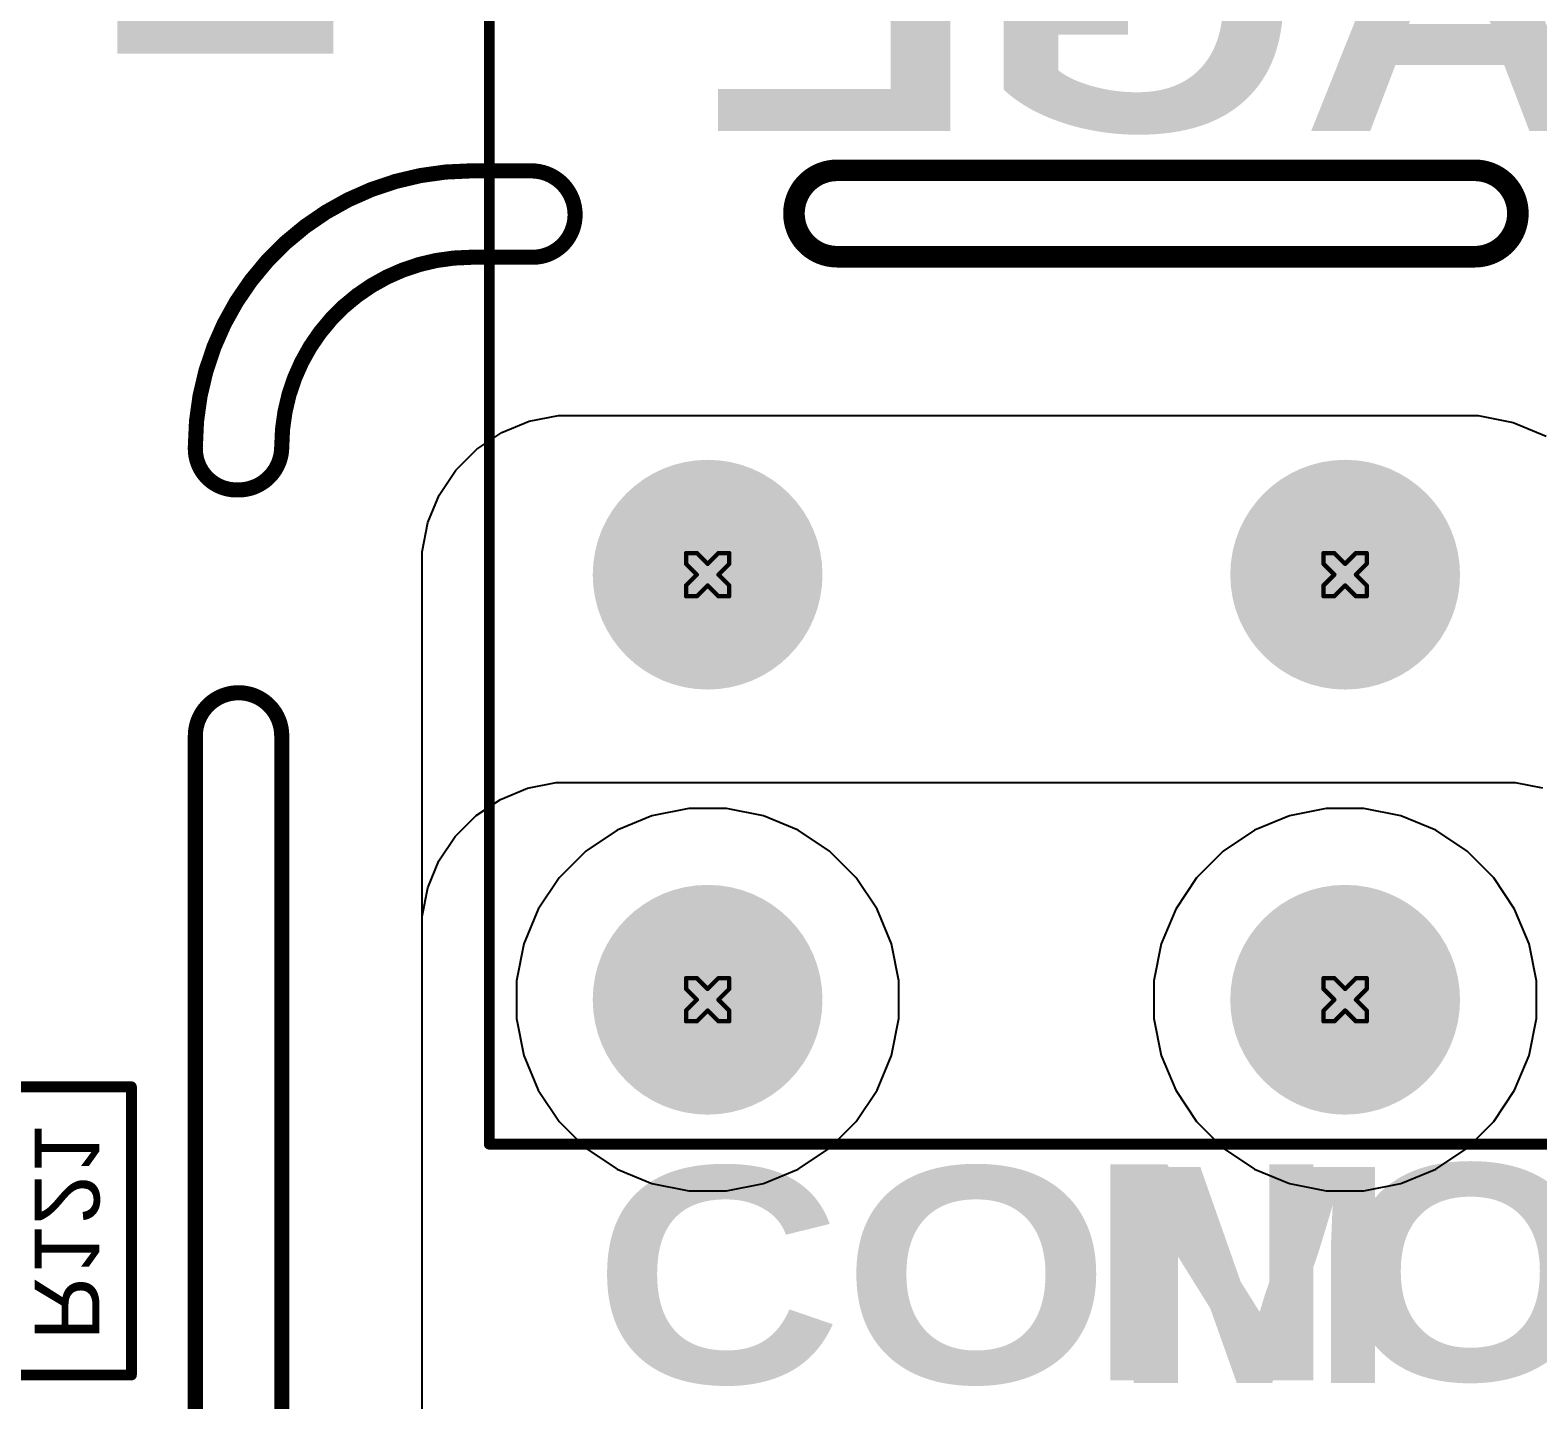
# Model space of a CAD drawing. Header units: inches. Extents: x 0 to 198, y 0 to 199.
# Drawn here: x 1.278 to 1.977, y 0.404 to 1.038 of the extents above; entities that cross this region are included whole.
import ezdxf

# ---------------------------------------------------------------- set-up
doc = ezdxf.new("R2010")
doc.units = ezdxf.units.IN
doc.header["$MEASUREMENT"] = 0
for name, color, linetype in [('Board Outline', 216, 'Continuous'), ('Bottom Layer', 5, 'Continuous'), ('Bottom Overlay', 54, 'Continuous'), ('Bottom Solder', 6, 'Continuous'), ('Drill Drawing', 1, 'Continuous'), ('Layer 1', 16, 'Continuous'), ('Layer 2', 76, 'Continuous'), ('Multi-Layer', 9, 'Continuous'), ('Pad Holes', 156, 'Continuous'), ('Top Layer', 1, 'Continuous'), ('Top Overlay', 2, 'Continuous'), ('Top Solder', 216, 'Continuous')]:
    doc.layers.add(name, color=color, linetype=linetype)
doc.styles.add('Arial', font='', dxfattribs={"height": 0.2})
doc.styles.add('Arial Black', font='', dxfattribs={"height": 0.2})
doc.styles.add('Arial Black_Bold', font='', dxfattribs={"height": 0.2})
doc.styles.get('Arial').set_extended_font_data('Arial')
doc.styles.get('Arial Black').set_extended_font_data('Arial Black')
doc.styles.get('Arial Black_Bold').set_extended_font_data('Arial Black', bold=True)

# ---------------------------------------------------------------- blocks, each defined once
blk = doc.blocks.new('G5RL_1A_E_HR_DC5_217')
at = {"layer": 'Bottom Layer'}
h = blk.add_hatch(color=5, dxfattribs=at)
edge = h.paths.add_edge_path()
edge.add_arc((0.29525, 0.14765), 0.04921, 0, 360)
h = blk.add_hatch(color=5, dxfattribs=at)
edge = h.paths.add_edge_path()
edge.add_arc((0.49215, 0.14765), 0.04921, 0, 360)
h = blk.add_hatch(color=5, dxfattribs=at)
edge = h.paths.add_edge_path()
edge.add_arc((0.29525, -0.14765), 0.04921, 0, 360)
h = blk.add_hatch(color=5, dxfattribs=at)
edge = h.paths.add_edge_path()
edge.add_arc((0.49215, -0.14765), 0.04921, 0, 360)
at = {"layer": 'Bottom Solder'}
h = blk.add_hatch(color=6, dxfattribs=at)
edge = h.paths.add_edge_path()
edge.add_arc((0.29525, 0.14765), 0.05321, 0, 360)
h = blk.add_hatch(color=6, dxfattribs=at)
edge = h.paths.add_edge_path()
edge.add_arc((0.49215, 0.14765), 0.05321, 0, 360)
h = blk.add_hatch(color=6, dxfattribs=at)
edge = h.paths.add_edge_path()
edge.add_arc((0.29525, -0.14765), 0.05321, 0, 360)
h = blk.add_hatch(color=6, dxfattribs=at)
edge = h.paths.add_edge_path()
edge.add_arc((0.49215, -0.14765), 0.05321, 0, 360)
at = {"layer": 'Layer 1'}
h = blk.add_hatch(color=16, dxfattribs=at)
edge = h.paths.add_edge_path()
edge.add_arc((0.29525, 0.14765), 0.04921, 0, 360)
h = blk.add_hatch(color=16, dxfattribs=at)
edge = h.paths.add_edge_path()
edge.add_arc((0.49215, 0.14765), 0.04921, 0, 360)
h = blk.add_hatch(color=16, dxfattribs=at)
edge = h.paths.add_edge_path()
edge.add_arc((0.29525, -0.14765), 0.04921, 0, 360)
h = blk.add_hatch(color=16, dxfattribs=at)
edge = h.paths.add_edge_path()
edge.add_arc((0.49215, -0.14765), 0.04921, 0, 360)
at = {"layer": 'Layer 2'}
h = blk.add_hatch(color=76, dxfattribs=at)
edge = h.paths.add_edge_path()
edge.add_arc((0.29525, 0.14765), 0.04921, 0, 360)
h = blk.add_hatch(color=76, dxfattribs=at)
edge = h.paths.add_edge_path()
edge.add_arc((0.49215, 0.14765), 0.04921, 0, 360)
h = blk.add_hatch(color=76, dxfattribs=at)
edge = h.paths.add_edge_path()
edge.add_arc((0.29525, -0.14765), 0.04921, 0, 360)
h = blk.add_hatch(color=76, dxfattribs=at)
edge = h.paths.add_edge_path()
edge.add_arc((0.49215, -0.14765), 0.04921, 0, 360)
at = {"layer": 'Multi-Layer'}
h = blk.add_hatch(color=9, dxfattribs=at)
edge = h.paths.add_edge_path()
edge.add_arc((0.29525, 0.14765), 0.04921, 0, 360)
h = blk.add_hatch(color=9, dxfattribs=at)
edge = h.paths.add_edge_path()
edge.add_arc((0.49215, 0.14765), 0.04921, 0, 360)
h = blk.add_hatch(color=9, dxfattribs=at)
edge = h.paths.add_edge_path()
edge.add_arc((0.29525, -0.14765), 0.04921, 0, 360)
h = blk.add_hatch(color=9, dxfattribs=at)
edge = h.paths.add_edge_path()
edge.add_arc((0.49215, -0.14765), 0.04921, 0, 360)
at = {"layer": 'Pad Holes'}
h = blk.add_hatch(color=7, dxfattribs=at)
edge = h.paths.add_edge_path()
edge.add_arc((0.29525, 0.14765), 0.02953, 0, 360)
h = blk.add_hatch(color=7, dxfattribs=at)
edge = h.paths.add_edge_path()
edge.add_arc((0.49215, 0.14765), 0.02953, 0, 360)
h = blk.add_hatch(color=7, dxfattribs=at)
edge = h.paths.add_edge_path()
edge.add_arc((0.29525, -0.14765), 0.02953, 0, 360)
h = blk.add_hatch(color=7, dxfattribs=at)
edge = h.paths.add_edge_path()
edge.add_arc((0.49215, -0.14765), 0.02953, 0, 360)
at = {"layer": 'Top Layer'}
h = blk.add_hatch(color=1, dxfattribs=at)
edge = h.paths.add_edge_path()
edge.add_arc((0.29525, 0.14765), 0.04921, 0, 360)
h = blk.add_hatch(color=1, dxfattribs=at)
edge = h.paths.add_edge_path()
edge.add_arc((0.49215, 0.14765), 0.04921, 0, 360)
h = blk.add_hatch(color=1, dxfattribs=at)
edge = h.paths.add_edge_path()
edge.add_arc((0.29525, -0.14765), 0.04921, 0, 360)
h = blk.add_hatch(color=1, dxfattribs=at)
edge = h.paths.add_edge_path()
edge.add_arc((0.49215, -0.14765), 0.04921, 0, 360)
at = {"layer": 'Top Solder'}
h = blk.add_hatch(color=216, dxfattribs=at)
edge = h.paths.add_edge_path()
edge.add_arc((0.29525, 0.14765), 0.05321, 0, 360)
h = blk.add_hatch(color=216, dxfattribs=at)
edge = h.paths.add_edge_path()
edge.add_arc((0.49215, 0.14765), 0.05321, 0, 360)
h = blk.add_hatch(color=216, dxfattribs=at)
edge = h.paths.add_edge_path()
edge.add_arc((0.29525, -0.14765), 0.05321, 0, 360)
h = blk.add_hatch(color=216, dxfattribs=at)
edge = h.paths.add_edge_path()
edge.add_arc((0.49215, -0.14765), 0.05321, 0, 360)
at = {"layer": 'Top Overlay'}
for points in [[(0.55905, -0.24801, 0.005, 0.005, 0), (0.55905, 0.25199, 0.005, 0.005, 0)], [(0.55905, -0.24879, 0.005, 0.005, 0), (-0.58268, -0.24879, 0.005, 0.005, 0)]]:
    blk.add_lwpolyline(points, format="xyseb", dxfattribs=at)
for points in [[(0.5578, -0.24801, 0.0025, 0.0025, 1), (0.5603, -0.24801, 0.0025, 0.0025, 1)], [(0.5578, -0.24879, 0.0025, 0.0025, 1), (0.5603, -0.24879, 0.0025, 0.0025, 1)]]:
    blk.add_lwpolyline(points, format="xyseb", close=True, dxfattribs=at)

msp = doc.modelspace()

# ---------------------------------------------------------------- linework, layer by layer
at = {"layer": 'Board Outline'}
for points in [[(1.63227, 0.95351, 0.01, 0.01, -0.414214), (1.65228, 0.97353, 0.01, 0.01, 0)], [(1.65228, 0.97353, 0.01, 0.01, 0), (1.94758, 0.97353, 0.01, 0.01, 0)], [(1.94758, 0.97353, 0.01, 0.01, -0.414214), (1.9676, 0.95351, 0.01, 0.01, 0)], [(1.35499, 0.8455, 0.007, 0.007, -0.414214), (1.48276, 0.97328, 0.007, 0.007, 0)], [(1.48276, 0.97328, 0.007, 0.007, 0), (1.51055, 0.97328, 0.007, 0.007, 0)], [(1.51055, 0.97328, 0.007, 0.007, -0.414214), (1.5309, 0.95293, 0.007, 0.007, 0)], [(1.65228, 0.9335, 0.01, 0.01, -0.414214), (1.63227, 0.95351, 0.01, 0.01, 0)], [(1.9676, 0.95351, 0.01, 0.01, -0.414214), (1.94758, 0.9335, 0.01, 0.01, 0)], [(1.5309, 0.95293, 0.007, 0.007, -0.414214), (1.51121, 0.93325, 0.007, 0.007, 0)], [(1.39501, 0.8455, 0.007, 0.007, -0.414214), (1.48276, 0.93325, 0.007, 0.007, 0)], [(1.48276, 0.93325, 0.007, 0.007, 0), (1.51121, 0.93325, 0.007, 0.007, 0)], [(1.65228, 0.9335, 0.01, 0.01, 0), (1.94758, 0.9335, 0.01, 0.01, 0)], [(1.374, 0.82548, 0.007, 0.007, -0.414214), (1.35499, 0.8445, 0.007, 0.007, 0)], [(1.39501, 0.8455, 0.007, 0.007, -0.414214), (1.375, 0.82548, 0.007, 0.007, 0)], [(1.374, 0.82548, 0.007, 0.007, 0), (1.375, 0.82548, 0.007, 0.007, 0)], [(1.35499, 0.71152, 0.007, 0.007, -0.414214), (1.375, 0.73153, 0.007, 0.007, 0)], [(1.375, 0.73153, 0.007, 0.007, -0.414214), (1.39501, 0.71152, 0.007, 0.007, 0)], [(1.35499, 0.12401, 0.007, 0.007, 0), (1.35499, 0.71152, 0.007, 0.007, 0)], [(1.39501, 0.12401, 0.007, 0.007, 0), (1.39501, 0.71152, 0.007, 0.007, 0)]]:
    msp.add_lwpolyline(points, format="xyseb", dxfattribs=at)
for points in [[(1.64978, 0.97353, 0.005, 0.005, 1), (1.65478, 0.97353, 0.005, 0.005, 1)], [(1.64978, 0.97353, 0.005, 0.005, 1), (1.65478, 0.97353, 0.005, 0.005, 1)], [(1.94508, 0.97353, 0.005, 0.005, 1), (1.95008, 0.97353, 0.005, 0.005, 1)], [(1.94508, 0.97353, 0.005, 0.005, 1), (1.95008, 0.97353, 0.005, 0.005, 1)], [(1.48101, 0.97328, 0.0035, 0.0035, 1), (1.48451, 0.97328, 0.0035, 0.0035, 1)], [(1.48101, 0.97328, 0.0035, 0.0035, 1), (1.48451, 0.97328, 0.0035, 0.0035, 1)], [(1.5088, 0.97328, 0.0035, 0.0035, 1), (1.5123, 0.97328, 0.0035, 0.0035, 1)], [(1.5088, 0.97328, 0.0035, 0.0035, 1), (1.5123, 0.97328, 0.0035, 0.0035, 1)], [(1.62977, 0.95351, 0.005, 0.005, 1), (1.63477, 0.95351, 0.005, 0.005, 1)], [(1.62977, 0.95351, 0.005, 0.005, 1), (1.63477, 0.95351, 0.005, 0.005, 1)], [(1.9651, 0.95351, 0.005, 0.005, 1), (1.9701, 0.95351, 0.005, 0.005, 1)], [(1.9651, 0.95351, 0.005, 0.005, 1), (1.9701, 0.95351, 0.005, 0.005, 1)], [(1.52915, 0.95293, 0.0035, 0.0035, 1), (1.53265, 0.95293, 0.0035, 0.0035, 1)], [(1.52915, 0.95293, 0.0035, 0.0035, 1), (1.53265, 0.95293, 0.0035, 0.0035, 1)], [(1.48101, 0.93325, 0.0035, 0.0035, 1), (1.48451, 0.93325, 0.0035, 0.0035, 1)], [(1.48101, 0.93325, 0.0035, 0.0035, 1), (1.48451, 0.93325, 0.0035, 0.0035, 1)], [(1.50946, 0.93325, 0.0035, 0.0035, 1), (1.51296, 0.93325, 0.0035, 0.0035, 1)], [(1.50946, 0.93325, 0.0035, 0.0035, 1), (1.51296, 0.93325, 0.0035, 0.0035, 1)], [(1.64978, 0.9335, 0.005, 0.005, 1), (1.65478, 0.9335, 0.005, 0.005, 1)], [(1.64978, 0.9335, 0.005, 0.005, 1), (1.65478, 0.9335, 0.005, 0.005, 1)], [(1.94508, 0.9335, 0.005, 0.005, 1), (1.95008, 0.9335, 0.005, 0.005, 1)], [(1.94508, 0.9335, 0.005, 0.005, 1), (1.95008, 0.9335, 0.005, 0.005, 1)], [(1.35323, 0.8455, 0.0035, 0.0035, 1), (1.35674, 0.8455, 0.0035, 0.0035, 1)], [(1.35323, 0.8445, 0.0035, 0.0035, 1), (1.35674, 0.8445, 0.0035, 0.0035, 1)], [(1.39326, 0.8455, 0.0035, 0.0035, 1), (1.39677, 0.8455, 0.0035, 0.0035, 1)], [(1.39326, 0.8455, 0.0035, 0.0035, 1), (1.39677, 0.8455, 0.0035, 0.0035, 1)], [(1.37225, 0.82548, 0.0035, 0.0035, 1), (1.37575, 0.82548, 0.0035, 0.0035, 1)], [(1.37225, 0.82548, 0.0035, 0.0035, 1), (1.37575, 0.82548, 0.0035, 0.0035, 1)], [(1.37325, 0.82548, 0.0035, 0.0035, 1), (1.37675, 0.82548, 0.0035, 0.0035, 1)], [(1.37325, 0.82548, 0.0035, 0.0035, 1), (1.37675, 0.82548, 0.0035, 0.0035, 1)], [(1.37325, 0.73153, 0.0035, 0.0035, 1), (1.37675, 0.73153, 0.0035, 0.0035, 1)], [(1.37325, 0.73153, 0.0035, 0.0035, 1), (1.37675, 0.73153, 0.0035, 0.0035, 1)], [(1.35323, 0.71152, 0.0035, 0.0035, 1), (1.35674, 0.71152, 0.0035, 0.0035, 1)], [(1.35323, 0.71152, 0.0035, 0.0035, 1), (1.35674, 0.71152, 0.0035, 0.0035, 1)], [(1.39326, 0.71152, 0.0035, 0.0035, 1), (1.39677, 0.71152, 0.0035, 0.0035, 1)], [(1.39326, 0.71152, 0.0035, 0.0035, 1), (1.39677, 0.71152, 0.0035, 0.0035, 1)]]:
    msp.add_lwpolyline(points, format="xyseb", close=True, dxfattribs=at)
at = {"layer": 'Bottom Layer'}
for p, q in [((1.50966, 0.85731), (1.52321, 0.86)), ((1.52321, 0.86), (1.53012, 0.86)), ((1.53012, 0.86), (1.94088, 0.86)), ((1.94088, 0.86), (1.94088, 0.86)), ((1.94088, 0.86), (1.94088, 0.86)), ((1.94088, 0.86), (1.94917, 0.86)), ((1.94917, 0.86), (1.96542, 0.85677)), ((1.48542, 0.84435), (1.4969, 0.85202)), ((1.4969, 0.85202), (1.50966, 0.85731)), ((1.96542, 0.85677), (1.98073, 0.85043)), ((1.47565, 0.83458), (1.48542, 0.84435)), ((1.46798, 0.8231), (1.47565, 0.83458)), ((1.46269, 0.81034), (1.46798, 0.8231)), ((1.46, 0.79679), (1.46269, 0.81034)), ((1.46, 0.78988), (1.46, 0.79679)), ((1.46, 0.78611), (1.46, 0.78988)), ((1.46, 0.78988), (1.46, 0.78988)), ((1.46, 0.78988), (1.46, 0.78988)), ((1.46, 0.375), (1.46, 0.78611)), ((1.58356, 0.67791), (1.56644, 0.6745)), ((1.58356, 0.67791), (1.56644, 0.6745)), ((1.59228, 0.67791), (1.58356, 0.67791)), ((1.60101, 0.67791), (1.58356, 0.67791)), ((1.60101, 0.67791), (1.59228, 0.67791)), ((1.61812, 0.6745), (1.60101, 0.67791)), ((1.61812, 0.6745), (1.60101, 0.67791)), ((1.87886, 0.67791), (1.86174, 0.6745)), ((1.87886, 0.67791), (1.86174, 0.6745)), ((1.88758, 0.67791), (1.87886, 0.67791)), ((1.89631, 0.67791), (1.87886, 0.67791)), ((1.89631, 0.67791), (1.88758, 0.67791)), ((1.91342, 0.6745), (1.89631, 0.67791)), ((1.91342, 0.6745), (1.89631, 0.67791)), ((1.56644, 0.6745), (1.55032, 0.66783)), ((1.56644, 0.6745), (1.55032, 0.66783)), ((1.63424, 0.66783), (1.61812, 0.6745)), ((1.63424, 0.66783), (1.61812, 0.6745)), ((1.86174, 0.6745), (1.84562, 0.66783)), ((1.86174, 0.6745), (1.84562, 0.66783)), ((1.92954, 0.66783), (1.91342, 0.6745)), ((1.92954, 0.66783), (1.91342, 0.6745)), ((1.55032, 0.66783), (1.53581, 0.65813)), ((1.55032, 0.66783), (1.53581, 0.65813)), ((1.64875, 0.65813), (1.63424, 0.66783)), ((1.64875, 0.65813), (1.63424, 0.66783)), ((1.84562, 0.66783), (1.83111, 0.65813)), ((1.84562, 0.66783), (1.83111, 0.65813)), ((1.94405, 0.65813), (1.92954, 0.66783)), ((1.94405, 0.65813), (1.92954, 0.66783)), ((1.53581, 0.65813), (1.52347, 0.64579)), ((1.53581, 0.65813), (1.52347, 0.64579)), ((1.66109, 0.64579), (1.64875, 0.65813)), ((1.66109, 0.64579), (1.64875, 0.65813)), ((1.83111, 0.65813), (1.81877, 0.64579)), ((1.83111, 0.65813), (1.81877, 0.64579)), ((1.95639, 0.64579), (1.94405, 0.65813)), ((1.95639, 0.64579), (1.94405, 0.65813)), ((1.52347, 0.64579), (1.51378, 0.63129)), ((1.52347, 0.64579), (1.51378, 0.63129)), ((1.67078, 0.63129), (1.66109, 0.64579)), ((1.67078, 0.63129), (1.66109, 0.64579)), ((1.81877, 0.64579), (1.80908, 0.63129)), ((1.81877, 0.64579), (1.80908, 0.63129)), ((1.96608, 0.63129), (1.95639, 0.64579)), ((1.96608, 0.63129), (1.95639, 0.64579)), ((1.51378, 0.63129), (1.5071, 0.61516)), ((1.51378, 0.63129), (1.5071, 0.61516)), ((1.67746, 0.61516), (1.67078, 0.63129)), ((1.67746, 0.61516), (1.67078, 0.63129)), ((1.80908, 0.63129), (1.8024, 0.61516)), ((1.80908, 0.63129), (1.8024, 0.61516)), ((1.97276, 0.61516), (1.96608, 0.63129)), ((1.97276, 0.61516), (1.96608, 0.63129)), ((1.5071, 0.61516), (1.5037, 0.59805)), ((1.5071, 0.61516), (1.5037, 0.59805)), ((1.68086, 0.59805), (1.67746, 0.61516)), ((1.68086, 0.59805), (1.67746, 0.61516)), ((1.8024, 0.61516), (1.799, 0.59805)), ((1.8024, 0.61516), (1.799, 0.59805)), ((1.97616, 0.59805), (1.97276, 0.61516)), ((1.97616, 0.59805), (1.97276, 0.61516)), ((1.5037, 0.59805), (1.5037, 0.58933)), ((1.5037, 0.59805), (1.5037, 0.5806)), ((1.68086, 0.58933), (1.68086, 0.59805)), ((1.68086, 0.5806), (1.68086, 0.59805)), ((1.799, 0.59805), (1.799, 0.58933)), ((1.799, 0.59805), (1.799, 0.5806)), ((1.97616, 0.58933), (1.97616, 0.59805)), ((1.97616, 0.5806), (1.97616, 0.59805)), ((1.5037, 0.58933), (1.5037, 0.58933)), ((1.5037, 0.58933), (1.5037, 0.5806)), ((1.68086, 0.5806), (1.68086, 0.58933)), ((1.799, 0.58933), (1.799, 0.58933)), ((1.799, 0.58933), (1.799, 0.5806)), ((1.97616, 0.5806), (1.97616, 0.58933)), ((1.5037, 0.5806), (1.5071, 0.56349)), ((1.5037, 0.5806), (1.5071, 0.56349)), ((1.67746, 0.56349), (1.68086, 0.5806)), ((1.67746, 0.56349), (1.68086, 0.5806)), ((1.799, 0.5806), (1.8024, 0.56349)), ((1.799, 0.5806), (1.8024, 0.56349)), ((1.97276, 0.56349), (1.97616, 0.5806)), ((1.97276, 0.56349), (1.97616, 0.5806)), ((1.5071, 0.56349), (1.51378, 0.54737)), ((1.5071, 0.56349), (1.51378, 0.54737)), ((1.67078, 0.54737), (1.67746, 0.56349)), ((1.67078, 0.54737), (1.67746, 0.56349)), ((1.8024, 0.56349), (1.80908, 0.54737)), ((1.8024, 0.56349), (1.80908, 0.54737)), ((1.96608, 0.54737), (1.97276, 0.56349)), ((1.96608, 0.54737), (1.97276, 0.56349)), ((1.51378, 0.54737), (1.52347, 0.53286)), ((1.51378, 0.54737), (1.52347, 0.53286)), ((1.66109, 0.53286), (1.67078, 0.54737)), ((1.66109, 0.53286), (1.67078, 0.54737)), ((1.80908, 0.54737), (1.81877, 0.53286)), ((1.80908, 0.54737), (1.81877, 0.53286)), ((1.95639, 0.53286), (1.96608, 0.54737)), ((1.95639, 0.53286), (1.96608, 0.54737)), ((1.52347, 0.53286), (1.53581, 0.52052)), ((1.52347, 0.53286), (1.53581, 0.52052)), ((1.64875, 0.52052), (1.66109, 0.53286)), ((1.64875, 0.52052), (1.66109, 0.53286)), ((1.81877, 0.53286), (1.83111, 0.52052)), ((1.81877, 0.53286), (1.83111, 0.52052)), ((1.94405, 0.52052), (1.95639, 0.53286)), ((1.94405, 0.52052), (1.95639, 0.53286)), ((1.53581, 0.52052), (1.55032, 0.51082)), ((1.53581, 0.52052), (1.55032, 0.51082)), ((1.63424, 0.51082), (1.64875, 0.52052)), ((1.63424, 0.51082), (1.64875, 0.52052)), ((1.83111, 0.52052), (1.84562, 0.51082)), ((1.83111, 0.52052), (1.84562, 0.51082)), ((1.92954, 0.51082), (1.94405, 0.52052)), ((1.92954, 0.51082), (1.94405, 0.52052)), ((1.55032, 0.51082), (1.56644, 0.50415)), ((1.55032, 0.51082), (1.56644, 0.50415)), ((1.61812, 0.50415), (1.63424, 0.51082)), ((1.61812, 0.50415), (1.63424, 0.51082)), ((1.84562, 0.51082), (1.86174, 0.50415)), ((1.84562, 0.51082), (1.86174, 0.50415)), ((1.91342, 0.50415), (1.92954, 0.51082)), ((1.91342, 0.50415), (1.92954, 0.51082)), ((1.56644, 0.50415), (1.58356, 0.50074)), ((1.56644, 0.50415), (1.58356, 0.50074)), ((1.60101, 0.50074), (1.61812, 0.50415)), ((1.60101, 0.50074), (1.61812, 0.50415)), ((1.86174, 0.50415), (1.87886, 0.50074)), ((1.86174, 0.50415), (1.87886, 0.50074)), ((1.89631, 0.50074), (1.91342, 0.50415)), ((1.89631, 0.50074), (1.91342, 0.50415)), ((1.58356, 0.50074), (1.59228, 0.50074)), ((1.58356, 0.50074), (1.60101, 0.50074)), ((1.59228, 0.50074), (1.60101, 0.50074)), ((1.87886, 0.50074), (1.88758, 0.50074)), ((1.87886, 0.50074), (1.89631, 0.50074)), ((1.88758, 0.50074), (1.89631, 0.50074))]:
    msp.add_line(p, q, dxfattribs=at)
at = {"layer": 'Bottom Overlay'}
for points in [[(1.12484, 0.549, 0.005, 0.005, 0), (1.32539, 0.549, 0.005, 0.005, 0)], [(1.32539, 0.41551, 0.005, 0.005, 0), (1.32539, 0.549, 0.005, 0.005, 0)], [(1.12484, 0.41551, 0.005, 0.005, 0), (1.32539, 0.41551, 0.005, 0.005, 0)]]:
    msp.add_lwpolyline(points, format="xyseb", dxfattribs=at)
for points in [[(1.32414, 0.549, 0.0025, 0.0025, 1), (1.32664, 0.549, 0.0025, 0.0025, 1)], [(1.32414, 0.549, 0.0025, 0.0025, 1), (1.32664, 0.549, 0.0025, 0.0025, 1)], [(1.32414, 0.41551, 0.0025, 0.0025, 1), (1.32664, 0.41551, 0.0025, 0.0025, 1)], [(1.32414, 0.41551, 0.0025, 0.0025, 1), (1.32664, 0.41551, 0.0025, 0.0025, 1)]]:
    msp.add_lwpolyline(points, format="xyseb", close=True, dxfattribs=at)
at = {"layer": 'Drill Drawing'}
for points in [[(1.58228, 0.79123, 0.002, 0.002, 0), (1.58228, 0.79623, 0.002, 0.002, 0)], [(1.58228, 0.79623, 0.002, 0.002, 0), (1.58728, 0.79623, 0.002, 0.002, 0)], [(1.58728, 0.79623, 0.002, 0.002, 0), (1.59228, 0.79123, 0.002, 0.002, 0)], [(1.59228, 0.79123, 0.002, 0.002, 0), (1.59728, 0.79623, 0.002, 0.002, 0)], [(1.59728, 0.79623, 0.002, 0.002, 0), (1.60228, 0.79623, 0.002, 0.002, 0)], [(1.60228, 0.79123, 0.002, 0.002, 0), (1.60228, 0.79623, 0.002, 0.002, 0)], [(1.87758, 0.79123, 0.002, 0.002, 0), (1.87758, 0.79623, 0.002, 0.002, 0)], [(1.87758, 0.79623, 0.002, 0.002, 0), (1.88258, 0.79623, 0.002, 0.002, 0)], [(1.88258, 0.79623, 0.002, 0.002, 0), (1.88758, 0.79123, 0.002, 0.002, 0)], [(1.88758, 0.79123, 0.002, 0.002, 0), (1.89258, 0.79623, 0.002, 0.002, 0)], [(1.89258, 0.79623, 0.002, 0.002, 0), (1.89758, 0.79623, 0.002, 0.002, 0)], [(1.89758, 0.79123, 0.002, 0.002, 0), (1.89758, 0.79623, 0.002, 0.002, 0)], [(1.58228, 0.79123, 0.002, 0.002, 0), (1.58728, 0.78623, 0.002, 0.002, 0)], [(1.59728, 0.78623, 0.002, 0.002, 0), (1.60228, 0.79123, 0.002, 0.002, 0)], [(1.87758, 0.79123, 0.002, 0.002, 0), (1.88258, 0.78623, 0.002, 0.002, 0)], [(1.89258, 0.78623, 0.002, 0.002, 0), (1.89758, 0.79123, 0.002, 0.002, 0)], [(1.58228, 0.78123, 0.002, 0.002, 0), (1.58728, 0.78623, 0.002, 0.002, 0)], [(1.58228, 0.77623, 0.002, 0.002, 0), (1.58228, 0.78123, 0.002, 0.002, 0)], [(1.58728, 0.77623, 0.002, 0.002, 0), (1.59228, 0.78123, 0.002, 0.002, 0)], [(1.59228, 0.78123, 0.002, 0.002, 0), (1.59728, 0.77623, 0.002, 0.002, 0)], [(1.59728, 0.78623, 0.002, 0.002, 0), (1.60228, 0.78123, 0.002, 0.002, 0)], [(1.60228, 0.77623, 0.002, 0.002, 0), (1.60228, 0.78123, 0.002, 0.002, 0)], [(1.87758, 0.78123, 0.002, 0.002, 0), (1.88258, 0.78623, 0.002, 0.002, 0)], [(1.87758, 0.77623, 0.002, 0.002, 0), (1.87758, 0.78123, 0.002, 0.002, 0)], [(1.88258, 0.77623, 0.002, 0.002, 0), (1.88758, 0.78123, 0.002, 0.002, 0)], [(1.88758, 0.78123, 0.002, 0.002, 0), (1.89258, 0.77623, 0.002, 0.002, 0)], [(1.89258, 0.78623, 0.002, 0.002, 0), (1.89758, 0.78123, 0.002, 0.002, 0)], [(1.89758, 0.77623, 0.002, 0.002, 0), (1.89758, 0.78123, 0.002, 0.002, 0)], [(1.58228, 0.77623, 0.002, 0.002, 0), (1.58728, 0.77623, 0.002, 0.002, 0)], [(1.59728, 0.77623, 0.002, 0.002, 0), (1.60228, 0.77623, 0.002, 0.002, 0)], [(1.87758, 0.77623, 0.002, 0.002, 0), (1.88258, 0.77623, 0.002, 0.002, 0)], [(1.89258, 0.77623, 0.002, 0.002, 0), (1.89758, 0.77623, 0.002, 0.002, 0)], [(1.58228, 0.59433, 0.002, 0.002, 0), (1.58228, 0.59933, 0.002, 0.002, 0)], [(1.58228, 0.59933, 0.002, 0.002, 0), (1.58728, 0.59933, 0.002, 0.002, 0)], [(1.58228, 0.59433, 0.002, 0.002, 0), (1.58728, 0.58933, 0.002, 0.002, 0)], [(1.58728, 0.59933, 0.002, 0.002, 0), (1.59228, 0.59433, 0.002, 0.002, 0)], [(1.59228, 0.59433, 0.002, 0.002, 0), (1.59728, 0.59933, 0.002, 0.002, 0)], [(1.59728, 0.59933, 0.002, 0.002, 0), (1.60228, 0.59933, 0.002, 0.002, 0)], [(1.59728, 0.58933, 0.002, 0.002, 0), (1.60228, 0.59433, 0.002, 0.002, 0)], [(1.60228, 0.59433, 0.002, 0.002, 0), (1.60228, 0.59933, 0.002, 0.002, 0)], [(1.87758, 0.59433, 0.002, 0.002, 0), (1.87758, 0.59933, 0.002, 0.002, 0)], [(1.87758, 0.59933, 0.002, 0.002, 0), (1.88258, 0.59933, 0.002, 0.002, 0)], [(1.87758, 0.59433, 0.002, 0.002, 0), (1.88258, 0.58933, 0.002, 0.002, 0)], [(1.88258, 0.59933, 0.002, 0.002, 0), (1.88758, 0.59433, 0.002, 0.002, 0)], [(1.88758, 0.59433, 0.002, 0.002, 0), (1.89258, 0.59933, 0.002, 0.002, 0)], [(1.89258, 0.59933, 0.002, 0.002, 0), (1.89758, 0.59933, 0.002, 0.002, 0)], [(1.89258, 0.58933, 0.002, 0.002, 0), (1.89758, 0.59433, 0.002, 0.002, 0)], [(1.89758, 0.59433, 0.002, 0.002, 0), (1.89758, 0.59933, 0.002, 0.002, 0)], [(1.58228, 0.58433, 0.002, 0.002, 0), (1.58728, 0.58933, 0.002, 0.002, 0)], [(1.59728, 0.58933, 0.002, 0.002, 0), (1.60228, 0.58433, 0.002, 0.002, 0)], [(1.87758, 0.58433, 0.002, 0.002, 0), (1.88258, 0.58933, 0.002, 0.002, 0)], [(1.89258, 0.58933, 0.002, 0.002, 0), (1.89758, 0.58433, 0.002, 0.002, 0)], [(1.58228, 0.57933, 0.002, 0.002, 0), (1.58228, 0.58433, 0.002, 0.002, 0)], [(1.58228, 0.57933, 0.002, 0.002, 0), (1.58728, 0.57933, 0.002, 0.002, 0)], [(1.58728, 0.57933, 0.002, 0.002, 0), (1.59228, 0.58433, 0.002, 0.002, 0)], [(1.59228, 0.58433, 0.002, 0.002, 0), (1.59728, 0.57933, 0.002, 0.002, 0)], [(1.59728, 0.57933, 0.002, 0.002, 0), (1.60228, 0.57933, 0.002, 0.002, 0)], [(1.60228, 0.57933, 0.002, 0.002, 0), (1.60228, 0.58433, 0.002, 0.002, 0)], [(1.87758, 0.57933, 0.002, 0.002, 0), (1.87758, 0.58433, 0.002, 0.002, 0)], [(1.87758, 0.57933, 0.002, 0.002, 0), (1.88258, 0.57933, 0.002, 0.002, 0)], [(1.88258, 0.57933, 0.002, 0.002, 0), (1.88758, 0.58433, 0.002, 0.002, 0)], [(1.88758, 0.58433, 0.002, 0.002, 0), (1.89258, 0.57933, 0.002, 0.002, 0)], [(1.89258, 0.57933, 0.002, 0.002, 0), (1.89758, 0.57933, 0.002, 0.002, 0)], [(1.89758, 0.57933, 0.002, 0.002, 0), (1.89758, 0.58433, 0.002, 0.002, 0)]]:
    msp.add_lwpolyline(points, format="xyseb", dxfattribs=at)
for points in [[(1.58178, 0.79623, 0.001, 0.001, 1), (1.58278, 0.79623, 0.001, 0.001, 1)], [(1.58178, 0.79623, 0.001, 0.001, 1), (1.58278, 0.79623, 0.001, 0.001, 1)], [(1.58678, 0.79623, 0.001, 0.001, 1), (1.58778, 0.79623, 0.001, 0.001, 1)], [(1.58678, 0.79623, 0.001, 0.001, 1), (1.58778, 0.79623, 0.001, 0.001, 1)], [(1.59678, 0.79623, 0.001, 0.001, 1), (1.59778, 0.79623, 0.001, 0.001, 1)], [(1.59678, 0.79623, 0.001, 0.001, 1), (1.59778, 0.79623, 0.001, 0.001, 1)], [(1.60178, 0.79623, 0.001, 0.001, 1), (1.60278, 0.79623, 0.001, 0.001, 1)], [(1.60178, 0.79623, 0.001, 0.001, 1), (1.60278, 0.79623, 0.001, 0.001, 1)], [(1.87708, 0.79623, 0.001, 0.001, 1), (1.87808, 0.79623, 0.001, 0.001, 1)], [(1.87708, 0.79623, 0.001, 0.001, 1), (1.87808, 0.79623, 0.001, 0.001, 1)], [(1.88208, 0.79623, 0.001, 0.001, 1), (1.88308, 0.79623, 0.001, 0.001, 1)], [(1.88208, 0.79623, 0.001, 0.001, 1), (1.88308, 0.79623, 0.001, 0.001, 1)], [(1.89208, 0.79623, 0.001, 0.001, 1), (1.89308, 0.79623, 0.001, 0.001, 1)], [(1.89208, 0.79623, 0.001, 0.001, 1), (1.89308, 0.79623, 0.001, 0.001, 1)], [(1.89708, 0.79623, 0.001, 0.001, 1), (1.89808, 0.79623, 0.001, 0.001, 1)], [(1.89708, 0.79623, 0.001, 0.001, 1), (1.89808, 0.79623, 0.001, 0.001, 1)], [(1.58178, 0.79123, 0.001, 0.001, 1), (1.58278, 0.79123, 0.001, 0.001, 1)], [(1.58178, 0.79123, 0.001, 0.001, 1), (1.58278, 0.79123, 0.001, 0.001, 1)], [(1.59178, 0.79123, 0.001, 0.001, 1), (1.59278, 0.79123, 0.001, 0.001, 1)], [(1.59178, 0.79123, 0.001, 0.001, 1), (1.59278, 0.79123, 0.001, 0.001, 1)], [(1.60178, 0.79123, 0.001, 0.001, 1), (1.60278, 0.79123, 0.001, 0.001, 1)], [(1.60178, 0.79123, 0.001, 0.001, 1), (1.60278, 0.79123, 0.001, 0.001, 1)], [(1.87708, 0.79123, 0.001, 0.001, 1), (1.87808, 0.79123, 0.001, 0.001, 1)], [(1.87708, 0.79123, 0.001, 0.001, 1), (1.87808, 0.79123, 0.001, 0.001, 1)], [(1.88708, 0.79123, 0.001, 0.001, 1), (1.88808, 0.79123, 0.001, 0.001, 1)], [(1.88708, 0.79123, 0.001, 0.001, 1), (1.88808, 0.79123, 0.001, 0.001, 1)], [(1.89708, 0.79123, 0.001, 0.001, 1), (1.89808, 0.79123, 0.001, 0.001, 1)], [(1.89708, 0.79123, 0.001, 0.001, 1), (1.89808, 0.79123, 0.001, 0.001, 1)], [(1.58178, 0.78123, 0.001, 0.001, 1), (1.58278, 0.78123, 0.001, 0.001, 1)], [(1.58178, 0.78123, 0.001, 0.001, 1), (1.58278, 0.78123, 0.001, 0.001, 1)], [(1.58678, 0.78623, 0.001, 0.001, 1), (1.58778, 0.78623, 0.001, 0.001, 1)], [(1.58678, 0.78623, 0.001, 0.001, 1), (1.58778, 0.78623, 0.001, 0.001, 1)], [(1.59178, 0.78123, 0.001, 0.001, 1), (1.59278, 0.78123, 0.001, 0.001, 1)], [(1.59178, 0.78123, 0.001, 0.001, 1), (1.59278, 0.78123, 0.001, 0.001, 1)], [(1.59678, 0.78623, 0.001, 0.001, 1), (1.59778, 0.78623, 0.001, 0.001, 1)], [(1.59678, 0.78623, 0.001, 0.001, 1), (1.59778, 0.78623, 0.001, 0.001, 1)], [(1.60178, 0.78123, 0.001, 0.001, 1), (1.60278, 0.78123, 0.001, 0.001, 1)], [(1.60178, 0.78123, 0.001, 0.001, 1), (1.60278, 0.78123, 0.001, 0.001, 1)], [(1.87708, 0.78123, 0.001, 0.001, 1), (1.87808, 0.78123, 0.001, 0.001, 1)], [(1.87708, 0.78123, 0.001, 0.001, 1), (1.87808, 0.78123, 0.001, 0.001, 1)], [(1.88208, 0.78623, 0.001, 0.001, 1), (1.88308, 0.78623, 0.001, 0.001, 1)], [(1.88208, 0.78623, 0.001, 0.001, 1), (1.88308, 0.78623, 0.001, 0.001, 1)], [(1.88708, 0.78123, 0.001, 0.001, 1), (1.88808, 0.78123, 0.001, 0.001, 1)], [(1.88708, 0.78123, 0.001, 0.001, 1), (1.88808, 0.78123, 0.001, 0.001, 1)], [(1.89208, 0.78623, 0.001, 0.001, 1), (1.89308, 0.78623, 0.001, 0.001, 1)], [(1.89208, 0.78623, 0.001, 0.001, 1), (1.89308, 0.78623, 0.001, 0.001, 1)], [(1.89708, 0.78123, 0.001, 0.001, 1), (1.89808, 0.78123, 0.001, 0.001, 1)], [(1.89708, 0.78123, 0.001, 0.001, 1), (1.89808, 0.78123, 0.001, 0.001, 1)], [(1.58178, 0.77623, 0.001, 0.001, 1), (1.58278, 0.77623, 0.001, 0.001, 1)], [(1.58178, 0.77623, 0.001, 0.001, 1), (1.58278, 0.77623, 0.001, 0.001, 1)], [(1.58678, 0.77623, 0.001, 0.001, 1), (1.58778, 0.77623, 0.001, 0.001, 1)], [(1.58678, 0.77623, 0.001, 0.001, 1), (1.58778, 0.77623, 0.001, 0.001, 1)], [(1.59678, 0.77623, 0.001, 0.001, 1), (1.59778, 0.77623, 0.001, 0.001, 1)], [(1.59678, 0.77623, 0.001, 0.001, 1), (1.59778, 0.77623, 0.001, 0.001, 1)], [(1.60178, 0.77623, 0.001, 0.001, 1), (1.60278, 0.77623, 0.001, 0.001, 1)], [(1.60178, 0.77623, 0.001, 0.001, 1), (1.60278, 0.77623, 0.001, 0.001, 1)], [(1.87708, 0.77623, 0.001, 0.001, 1), (1.87808, 0.77623, 0.001, 0.001, 1)], [(1.87708, 0.77623, 0.001, 0.001, 1), (1.87808, 0.77623, 0.001, 0.001, 1)], [(1.88208, 0.77623, 0.001, 0.001, 1), (1.88308, 0.77623, 0.001, 0.001, 1)], [(1.88208, 0.77623, 0.001, 0.001, 1), (1.88308, 0.77623, 0.001, 0.001, 1)], [(1.89208, 0.77623, 0.001, 0.001, 1), (1.89308, 0.77623, 0.001, 0.001, 1)], [(1.89208, 0.77623, 0.001, 0.001, 1), (1.89308, 0.77623, 0.001, 0.001, 1)], [(1.89708, 0.77623, 0.001, 0.001, 1), (1.89808, 0.77623, 0.001, 0.001, 1)], [(1.89708, 0.77623, 0.001, 0.001, 1), (1.89808, 0.77623, 0.001, 0.001, 1)], [(1.58178, 0.59933, 0.001, 0.001, 1), (1.58278, 0.59933, 0.001, 0.001, 1)], [(1.58178, 0.59933, 0.001, 0.001, 1), (1.58278, 0.59933, 0.001, 0.001, 1)], [(1.58178, 0.59433, 0.001, 0.001, 1), (1.58278, 0.59433, 0.001, 0.001, 1)], [(1.58178, 0.59433, 0.001, 0.001, 1), (1.58278, 0.59433, 0.001, 0.001, 1)], [(1.58678, 0.59933, 0.001, 0.001, 1), (1.58778, 0.59933, 0.001, 0.001, 1)], [(1.58678, 0.59933, 0.001, 0.001, 1), (1.58778, 0.59933, 0.001, 0.001, 1)], [(1.59178, 0.59433, 0.001, 0.001, 1), (1.59278, 0.59433, 0.001, 0.001, 1)], [(1.59178, 0.59433, 0.001, 0.001, 1), (1.59278, 0.59433, 0.001, 0.001, 1)], [(1.59678, 0.59933, 0.001, 0.001, 1), (1.59778, 0.59933, 0.001, 0.001, 1)], [(1.59678, 0.59933, 0.001, 0.001, 1), (1.59778, 0.59933, 0.001, 0.001, 1)], [(1.60178, 0.59933, 0.001, 0.001, 1), (1.60278, 0.59933, 0.001, 0.001, 1)], [(1.60178, 0.59933, 0.001, 0.001, 1), (1.60278, 0.59933, 0.001, 0.001, 1)], [(1.60178, 0.59433, 0.001, 0.001, 1), (1.60278, 0.59433, 0.001, 0.001, 1)], [(1.60178, 0.59433, 0.001, 0.001, 1), (1.60278, 0.59433, 0.001, 0.001, 1)], [(1.87708, 0.59933, 0.001, 0.001, 1), (1.87808, 0.59933, 0.001, 0.001, 1)], [(1.87708, 0.59933, 0.001, 0.001, 1), (1.87808, 0.59933, 0.001, 0.001, 1)], [(1.87708, 0.59433, 0.001, 0.001, 1), (1.87808, 0.59433, 0.001, 0.001, 1)], [(1.87708, 0.59433, 0.001, 0.001, 1), (1.87808, 0.59433, 0.001, 0.001, 1)], [(1.88208, 0.59933, 0.001, 0.001, 1), (1.88308, 0.59933, 0.001, 0.001, 1)], [(1.88208, 0.59933, 0.001, 0.001, 1), (1.88308, 0.59933, 0.001, 0.001, 1)], [(1.88708, 0.59433, 0.001, 0.001, 1), (1.88808, 0.59433, 0.001, 0.001, 1)], [(1.88708, 0.59433, 0.001, 0.001, 1), (1.88808, 0.59433, 0.001, 0.001, 1)], [(1.89208, 0.59933, 0.001, 0.001, 1), (1.89308, 0.59933, 0.001, 0.001, 1)], [(1.89208, 0.59933, 0.001, 0.001, 1), (1.89308, 0.59933, 0.001, 0.001, 1)], [(1.89708, 0.59933, 0.001, 0.001, 1), (1.89808, 0.59933, 0.001, 0.001, 1)], [(1.89708, 0.59933, 0.001, 0.001, 1), (1.89808, 0.59933, 0.001, 0.001, 1)], [(1.89708, 0.59433, 0.001, 0.001, 1), (1.89808, 0.59433, 0.001, 0.001, 1)], [(1.89708, 0.59433, 0.001, 0.001, 1), (1.89808, 0.59433, 0.001, 0.001, 1)], [(1.58678, 0.58933, 0.001, 0.001, 1), (1.58778, 0.58933, 0.001, 0.001, 1)], [(1.58678, 0.58933, 0.001, 0.001, 1), (1.58778, 0.58933, 0.001, 0.001, 1)], [(1.59678, 0.58933, 0.001, 0.001, 1), (1.59778, 0.58933, 0.001, 0.001, 1)], [(1.59678, 0.58933, 0.001, 0.001, 1), (1.59778, 0.58933, 0.001, 0.001, 1)], [(1.88208, 0.58933, 0.001, 0.001, 1), (1.88308, 0.58933, 0.001, 0.001, 1)], [(1.88208, 0.58933, 0.001, 0.001, 1), (1.88308, 0.58933, 0.001, 0.001, 1)], [(1.89208, 0.58933, 0.001, 0.001, 1), (1.89308, 0.58933, 0.001, 0.001, 1)], [(1.89208, 0.58933, 0.001, 0.001, 1), (1.89308, 0.58933, 0.001, 0.001, 1)], [(1.58178, 0.58433, 0.001, 0.001, 1), (1.58278, 0.58433, 0.001, 0.001, 1)], [(1.58178, 0.58433, 0.001, 0.001, 1), (1.58278, 0.58433, 0.001, 0.001, 1)], [(1.58178, 0.57933, 0.001, 0.001, 1), (1.58278, 0.57933, 0.001, 0.001, 1)], [(1.58178, 0.57933, 0.001, 0.001, 1), (1.58278, 0.57933, 0.001, 0.001, 1)], [(1.58678, 0.57933, 0.001, 0.001, 1), (1.58778, 0.57933, 0.001, 0.001, 1)], [(1.58678, 0.57933, 0.001, 0.001, 1), (1.58778, 0.57933, 0.001, 0.001, 1)], [(1.59178, 0.58433, 0.001, 0.001, 1), (1.59278, 0.58433, 0.001, 0.001, 1)], [(1.59178, 0.58433, 0.001, 0.001, 1), (1.59278, 0.58433, 0.001, 0.001, 1)], [(1.59678, 0.57933, 0.001, 0.001, 1), (1.59778, 0.57933, 0.001, 0.001, 1)], [(1.59678, 0.57933, 0.001, 0.001, 1), (1.59778, 0.57933, 0.001, 0.001, 1)], [(1.60178, 0.58433, 0.001, 0.001, 1), (1.60278, 0.58433, 0.001, 0.001, 1)], [(1.60178, 0.58433, 0.001, 0.001, 1), (1.60278, 0.58433, 0.001, 0.001, 1)], [(1.60178, 0.57933, 0.001, 0.001, 1), (1.60278, 0.57933, 0.001, 0.001, 1)], [(1.60178, 0.57933, 0.001, 0.001, 1), (1.60278, 0.57933, 0.001, 0.001, 1)], [(1.87708, 0.58433, 0.001, 0.001, 1), (1.87808, 0.58433, 0.001, 0.001, 1)], [(1.87708, 0.58433, 0.001, 0.001, 1), (1.87808, 0.58433, 0.001, 0.001, 1)], [(1.87708, 0.57933, 0.001, 0.001, 1), (1.87808, 0.57933, 0.001, 0.001, 1)], [(1.87708, 0.57933, 0.001, 0.001, 1), (1.87808, 0.57933, 0.001, 0.001, 1)], [(1.88208, 0.57933, 0.001, 0.001, 1), (1.88308, 0.57933, 0.001, 0.001, 1)], [(1.88208, 0.57933, 0.001, 0.001, 1), (1.88308, 0.57933, 0.001, 0.001, 1)], [(1.88708, 0.58433, 0.001, 0.001, 1), (1.88808, 0.58433, 0.001, 0.001, 1)], [(1.88708, 0.58433, 0.001, 0.001, 1), (1.88808, 0.58433, 0.001, 0.001, 1)], [(1.89208, 0.57933, 0.001, 0.001, 1), (1.89308, 0.57933, 0.001, 0.001, 1)], [(1.89208, 0.57933, 0.001, 0.001, 1), (1.89308, 0.57933, 0.001, 0.001, 1)], [(1.89708, 0.58433, 0.001, 0.001, 1), (1.89808, 0.58433, 0.001, 0.001, 1)], [(1.89708, 0.58433, 0.001, 0.001, 1), (1.89808, 0.58433, 0.001, 0.001, 1)], [(1.89708, 0.57933, 0.001, 0.001, 1), (1.89808, 0.57933, 0.001, 0.001, 1)], [(1.89708, 0.57933, 0.001, 0.001, 1), (1.89808, 0.57933, 0.001, 0.001, 1)]]:
    msp.add_lwpolyline(points, format="xyseb", close=True, dxfattribs=at)
at = {"layer": 'Multi-Layer'}
for p, q in [((1.46628, 0.97268), (1.45053, 0.9696)), ((1.47429, 0.97323), (1.46628, 0.97268)), ((1.47538, 0.9733), (1.47429, 0.97323)), ((1.47756, 0.97342), (1.47538, 0.9733)), ((1.47974, 0.97349), (1.47756, 0.97342)), ((1.48192, 0.97353), (1.47974, 0.97349)), ((1.48302, 0.97353), (1.48192, 0.97353)), ((1.48618, 0.97328), (1.48302, 0.97353)), ((1.51088, 0.97328), (1.48618, 0.97328)), ((1.51486, 0.97328), (1.51088, 0.97328)), ((1.51088, 0.97328), (1.51088, 0.97328)), ((1.52222, 0.97023), (1.51486, 0.97328)), ((1.6483, 0.97353), (1.64094, 0.97048)), ((1.65228, 0.97353), (1.6483, 0.97353)), ((1.94758, 0.97353), (1.65228, 0.97353)), ((1.95156, 0.97353), (1.94758, 0.97353)), ((1.94758, 0.97353), (1.94758, 0.97353)), ((1.95892, 0.97048), (1.95156, 0.97353)), ((1.43528, 0.96457), (1.42079, 0.95768)), ((1.45053, 0.9696), (1.43528, 0.96457)), ((1.52785, 0.9646), (1.52222, 0.97023)), ((1.5309, 0.95724), (1.52785, 0.9646)), ((1.63531, 0.96485), (1.63227, 0.95749)), ((1.64094, 0.97048), (1.63531, 0.96485)), ((1.96455, 0.96485), (1.95892, 0.97048)), ((1.9676, 0.95749), (1.96455, 0.96485)), ((1.42079, 0.95768), (1.40726, 0.94903)), ((1.5309, 0.95326), (1.5309, 0.95724)), ((1.63227, 0.95749), (1.63227, 0.95351)), ((1.9676, 0.95351), (1.9676, 0.95749)), ((1.5309, 0.94928), (1.5309, 0.95326)), ((1.63227, 0.95351), (1.63227, 0.94953)), ((1.9676, 0.94953), (1.9676, 0.95351)), ((1.40726, 0.94903), (1.39493, 0.93875)), ((1.52785, 0.94192), (1.5309, 0.94928)), ((1.63227, 0.94953), (1.63531, 0.94218)), ((1.96455, 0.94218), (1.9676, 0.94953)), ((1.39493, 0.93875), (1.38397, 0.92702)), ((1.51486, 0.93325), (1.52222, 0.93629)), ((1.52222, 0.93629), (1.52785, 0.94192)), ((1.63531, 0.94218), (1.64094, 0.93655)), ((1.64094, 0.93655), (1.6483, 0.9335)), ((1.95156, 0.9335), (1.95892, 0.93655)), ((1.95892, 0.93655), (1.96455, 0.94218)), ((1.45235, 0.92798), (1.46821, 0.93224)), ((1.46821, 0.93224), (1.47637, 0.93325)), ((1.47637, 0.93325), (1.47637, 0.93325)), ((1.47637, 0.93325), (1.51088, 0.93325)), ((1.51088, 0.93325), (1.51486, 0.93325)), ((1.6483, 0.9335), (1.65228, 0.9335)), ((1.65228, 0.9335), (1.65228, 0.9335)), ((1.65228, 0.9335), (1.94758, 0.9335)), ((1.94758, 0.9335), (1.95156, 0.9335)), ((1.38397, 0.92702), (1.37457, 0.91402)), ((1.43756, 0.92085), (1.45235, 0.92798)), ((1.42435, 0.91109), (1.43756, 0.92085)), ((1.37457, 0.91402), (1.36686, 0.89994)), ((1.41318, 0.89905), (1.42435, 0.91109)), ((1.36686, 0.89994), (1.36097, 0.885)), ((1.40445, 0.88514), (1.41318, 0.89905)), ((1.36097, 0.885), (1.35699, 0.86945)), ((1.39845, 0.86985), (1.40445, 0.88514)), ((1.35699, 0.86945), (1.35499, 0.85352)), ((1.3954, 0.85371), (1.39845, 0.86985)), ((1.35499, 0.85352), (1.35499, 0.8455)), ((1.39501, 0.8455), (1.3954, 0.85371)), ((1.35499, 0.8455), (1.35499, 0.8455)), ((1.35499, 0.8455), (1.35499, 0.84152)), ((1.39501, 0.84152), (1.39501, 0.8455)), ((1.35499, 0.84152), (1.35803, 0.83416)), ((1.39197, 0.83416), (1.39501, 0.84152)), ((1.35803, 0.83416), (1.36366, 0.82853)), ((1.38634, 0.82853), (1.39197, 0.83416)), ((1.36366, 0.82853), (1.37102, 0.82548)), ((1.37102, 0.82548), (1.37898, 0.82548)), ((1.37898, 0.82548), (1.38634, 0.82853)), ((1.36366, 0.72849), (1.35803, 0.72286)), ((1.37102, 0.73153), (1.36366, 0.72849)), ((1.375, 0.73153), (1.37102, 0.73153)), ((1.37898, 0.73153), (1.375, 0.73153)), ((1.38634, 0.72849), (1.37898, 0.73153)), ((1.39197, 0.72286), (1.38634, 0.72849)), ((1.35803, 0.72286), (1.35499, 0.7155)), ((1.39501, 0.7155), (1.39197, 0.72286)), ((1.35499, 0.7155), (1.35499, 0.71152)), ((1.39501, 0.71152), (1.39501, 0.7155)), ((1.35499, 0.71152), (1.35499, 0.12401)), ((1.35499, 0.71152), (1.35499, 0.71152)), ((1.39501, 0.12401), (1.39501, 0.71152))]:
    msp.add_line(p, q, dxfattribs=at)
at = {"layer": 'Top Layer'}
for p, q in [((1.4963, 0.68215), (1.50885, 0.68735)), ((1.50885, 0.68735), (1.52217, 0.69)), ((1.52217, 0.69), (1.52896, 0.69)), ((1.52896, 0.69), (1.96, 0.69)), ((1.96, 0.69), (1.96, 0.69)), ((1.96, 0.69), (1.96, 0.69)), ((1.96, 0.69), (1.9664, 0.69)), ((1.9664, 0.69), (1.97896, 0.6875)), ((1.485, 0.6746), (1.4963, 0.68215)), ((1.4754, 0.665), (1.485, 0.6746)), ((1.46785, 0.6537), (1.4754, 0.665)), ((1.46265, 0.64115), (1.46785, 0.6537)), ((1.46, 0.62783), (1.46265, 0.64115)), ((1.46, 0.62104), (1.46, 0.62783)), ((1.46, 0.61727), (1.46, 0.62104)), ((1.46, 0.62104), (1.46, 0.62104)), ((1.46, 0.62104), (1.46, 0.62104)), ((1.46, 0.155), (1.46, 0.61727))]:
    msp.add_line(p, q, dxfattribs=at)

# ---------------------------------------------------------------- block references
at = {"rotation": 270}
msp.add_blockref('G5RL_1A_E_HR_DC5_217', (1.73993, 1.08147), dxfattribs=at)

# ---------------------------------------------------------------- texts
at = {"layer": 'Bottom Overlay', "text_generation_flag": 2}
for s, height, rotation, style, p in [('HIGH VOLTAGE', 0.12, 360, 'Arial Black', (3.04991, 0.99172)), ('R121', 0.03, 270, 'Arial', (1.28055, 0.43142))]:
    msp.add_text(s, height=height, rotation=rotation, dxfattribs=dict(at, style=style)).set_placement(p)
at = {"layer": 'Top Overlay', "style": 'Arial Black_Bold'}
for s, rotation, p in [('BATTERY', 90, (1.41889, 1.01681)), ('COM', 360, (1.53915, 0.41182)), ('NO1', 360, (1.76815, 0.41307))]:
    msp.add_text(s, height=0.1, rotation=rotation, dxfattribs=at).set_placement(p)

doc.saveas('drawing.dxf')
